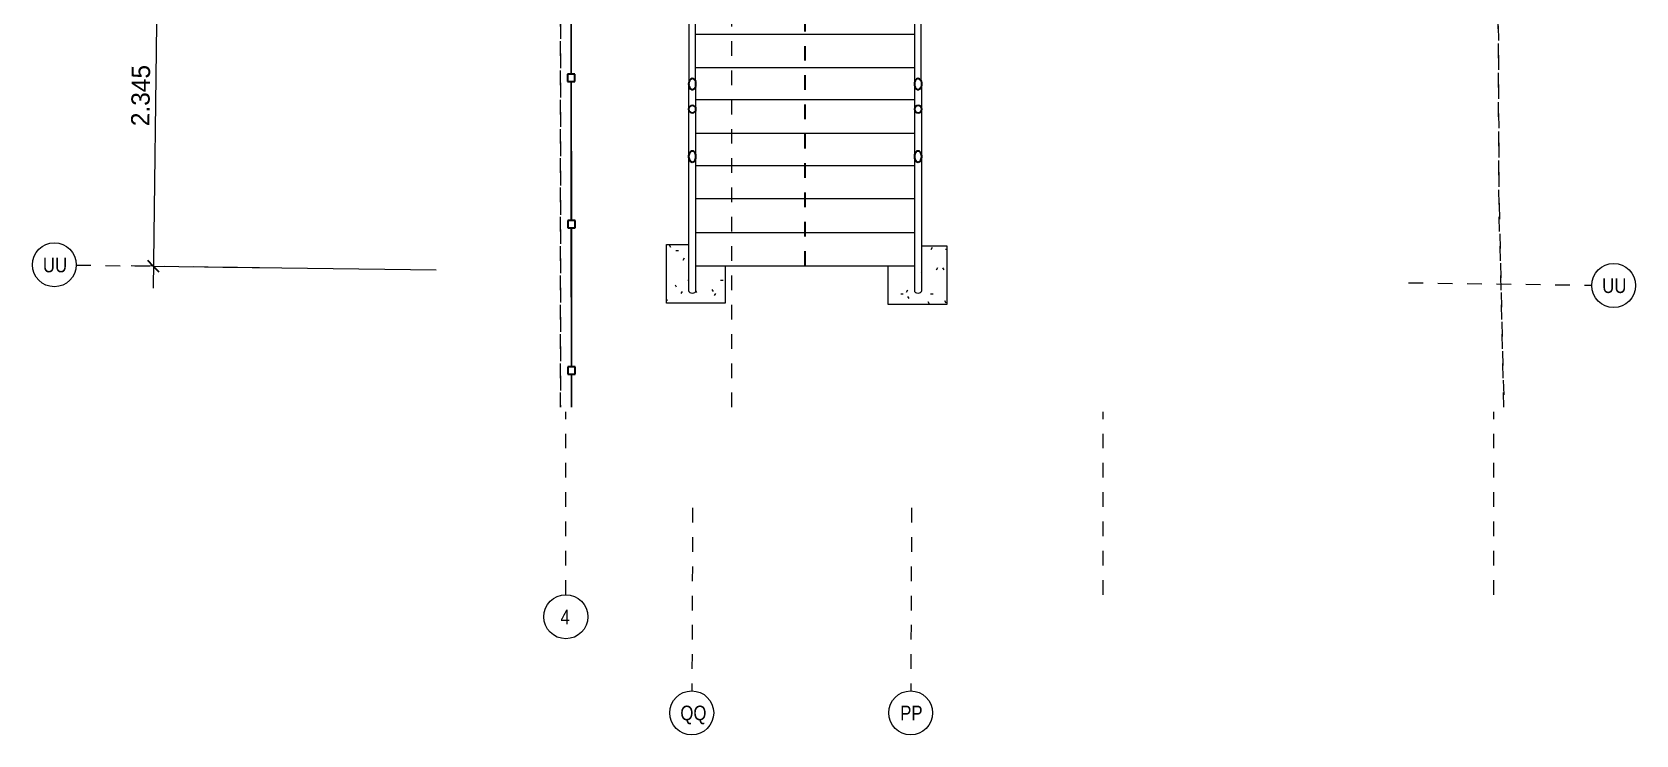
# Model space of a CAD drawing. Header units: metres. Extents: x 0.7 to 94.6, y -58.8 to 13.6.
# Drawn here: x 0.79 to 11.73, y -58.77 to -53.97 of the extents above; entities that cross this region are included whole.
import ezdxf

# ---------------------------------------------------------------- set-up
doc = ezdxf.new("R2010")
doc.units = ezdxf.units.M
for name, pattern in [('Basculante', [0.003969, 0.002381, -0.001587]), ('Grid Line', [0.022225, 0.0127, -0.003175, 0.003175, -0.003175]), ('Hidden', [0.007144, 0.004763, -0.002381])]:
    doc.linetypes.add(name, pattern=pattern)
for name, color, linetype, lineweight in [('A-ANNO-DIMS', 7, 'Continuous', 9), ('A-ANNO-DIMS-50', 7, 'Continuous', 9), ('A-GENM', 7, 'Continuous', 18), ('A-GLAZ-CWMG', 7, 'Continuous', 18), ('C-TOPO', 7, 'Continuous', 18), ('S-COLS', 7, 'Continuous', 18), ('S-GRID', 7, 'Continuous', 9), ('S-GRID-IDEN', 7, 'Continuous', 9)]:
    doc.layers.add(name, color=color, linetype=linetype, lineweight=lineweight)
doc.layers.add('A-DETL', color=7, linetype='Continuous', lineweight=18, true_color=0x00a600)
doc.styles.add('Century Gothic', font='GOTHIC.TTF', dxfattribs={"height": 0.125})
doc.styles.add('Saira Condensed', font='SairaCondensed-Regular.ttf', dxfattribs={"height": 0.1})
doc.dimstyles.new('C_G_2_5mm', dxfattribs={"dimscale": 0.3048, "dimtxt": 0.130521, "dimasz": 0.246063, "dimexe": 0.492126, "dimexo": 0.328084, "dimgap": 0.016404, "dimtad": 1, "dimdec": 3, "dimrnd": 0.001, "dimzin": 0, "dimdsep": 46, "dimtxsty": 'Century Gothic', "dimblk1": 'OBLIQUE', "dimblk2": 'OBLIQUE', "dimsah": 1, "dimcen": 0.09, "dimdle": 0.492126, "dimazin": 2, "dimtfac": 1, "dimtdec": 4, "dimtix": 1, "dimtmove": 0, "dimatfit": 3, "dimfxl": 1, "dimtvp": 1, "dimtolj": 1, "dimtzin": 0, "dimarcsym": 2})

# ---------------------------------------------------------------- blocks, each defined once
blk = doc.blocks.new('YADRAN_LASQUEMAS_ARQ_MO_000_SITIO_rvt-1-PLANTA TERRAZAS EXISTENTE -Actualización - Zona 02-NAUX01')
at = {"layer": 'C-TOPO', "color": 254, "linetype": 'Hidden', "true_color": 0xcccccc}
for p, q in [((5.566, -56.531), (5.555, -37.236)), ((10.774, -48.726), (10.8, -55.147)), ((10.8, -55.147), (10.774, -48.726)), ((4.397, -53.716), (4.397, -56.531)), ((4.397, -56.531), (4.397, -53.716)), ((10.8, -55.147), (10.834, -56.531)), ((10.834, -56.531), (10.8, -55.147))]:
    blk.add_line(p, q, dxfattribs=at)
blk = doc.blocks.new('Circular Mullion - 5mm-2127248-PLANTA TERRAZAS EXISTENTE -Actualización - Zona 02-NAUX01')
at = {"layer": 'A-GLAZ-CWMG'}
for p, q in [((4.469, -56.306), (4.469, -56.531)), ((4.472, -56.531), (4.472, -56.306)), ((4.472, -56.306), (4.472, -56.531)), ((4.474, -56.531), (4.474, -56.306))]:
    blk.add_line(p, q, dxfattribs=at)
blk = doc.blocks.new('Circular Mullion - 5mm-V2-PLANTA TERRAZAS EXISTENTE -Actualización - Zona 02-NAUX01')
at = {"layer": 'A-GLAZ-CWMG'}
for p, q in [((4.468, -55.306), (4.469, -56.256)), ((4.471, -56.256), (4.471, -55.306)), ((4.471, -55.306), (4.471, -56.256)), ((4.474, -56.256), (4.473, -55.306))]:
    blk.add_line(p, q, dxfattribs=at)
blk = doc.blocks.new('Rectangular Mullion - 50 x 50 mm-2127250-PLANTA TERRAZAS EXISTENTE -Actualización - Zona 02-NAUX01')
at = {"layer": 'A-GLAZ-CWMG', "lineweight": 35}
for p, q in [((-0.025, 0.025), (0.025, 0.025)), ((-0.025, -0.025), (-0.025, 0.025)), ((0.025, 0.025), (0.025, -0.025)), ((0.025, -0.025), (-0.025, -0.025))]:
    blk.add_line(p, q, dxfattribs=at)
blk = doc.blocks.new('M_Concrete-Rectangular-Column - 400 x 400 mm-2404032-PLANTA TERRAZAS EXISTENTE -Actualización - Zona 02-NAUX01')
at = {"layer": 'S-COLS'}
h = blk.add_hatch(dxfattribs=at)
h.set_pattern_fill('FP_5', color=256, style=0, pattern_type=2)
h.set_pattern_definition([(0, (-6.388, 55.902), (0.4064, 0.1016), [0.01676, -0.28804, 0.01676, -0.28804, -1.626]), (0, (-6.388, 55.902), (0.4064, 0.1016), [-0.6096, 0.01676, -0.59284, 0.01676, -0.28804, -0.7112]), (0, (-6.388, 55.902), (0.4064, 0.1016), [-1.524, 0.01676, -0.18644, 0.01676, -0.49124]), (120, (-6.236, 55.952), (-0.29118818, 0.30115272), [0.01676, -0.28804, 0.01676, -0.28804, -1.626]), (120, (-6.236, 55.952), (-0.29118818, 0.30115272), [-0.6096, 0.01676, -0.59284, 0.01676, -0.28804, -0.7112]), (120, (-6.236, 55.952), (-0.29118818, 0.30115272), [-1.524, 0.01676, -0.18644, 0.01676, -0.49124]), (240, (-6.185, 56.156), (-0.11521182, -0.40275272), [0.01676, -0.28804, 0.01676, -0.28804, -1.626]), (240, (-6.185, 56.156), (-0.11521182, -0.40275272), [-0.6096, 0.01676, -0.59284, 0.01676, -0.28804, -0.7112]), (240, (-6.185, 56.156), (-0.11521182, -0.40275272), [-1.524, 0.01676, -0.18644, 0.01676, -0.49124])])
h.paths.add_polyline_path([(0.2, -0.2), (0.2, 0.2), (0.03, 0.2), (0.03, -0.106), (0.029, -0.11), (0.026, -0.114), (0.022, -0.117), (0.015, -0.121), (0.01, -0.122), (0.005, -0.122), (-0.002, -0.122), (-0.01, -0.119), (-0.014, -0.116), (-0.017, -0.113), (-0.019, -0.11), (-0.02, -0.106), (-0.02, 0.064), (-0.2, 0.064), (-0.2, -0.2), (0.16, -0.2)])
for p, q in [((0.03, 0.2), (0.2, 0.2)), ((0.2, 0.2), (0.2, -0.2)), ((-0.2, -0.2), (-0.2, 0.064)), ((0.2, -0.2), (-0.2, -0.2))]:
    blk.add_line(p, q, dxfattribs=at)
blk = doc.blocks.new('M_Concrete-Rectangular-Column - 400 x 400 mm-V7-PLANTA TERRAZAS EXISTENTE -Actualización - Zona 02-NAUX01')
at = {"layer": 'S-COLS'}
h = blk.add_hatch(dxfattribs=at)
h.set_pattern_fill('FP_6', color=256, style=0, pattern_type=2)
h.set_pattern_definition([(0, (-4.875, 55.893), (0.4064, 0.1016), [0.01676, -0.28804, 0.01676, -0.28804, -1.626]), (0, (-4.875, 55.893), (0.4064, 0.1016), [-0.6096, 0.01676, -0.59284, 0.01676, -0.28804, -0.7112]), (0, (-4.875, 55.893), (0.4064, 0.1016), [-1.524, 0.01676, -0.18644, 0.01676, -0.49124]), (120, (-4.723, 55.944), (-0.29118818, 0.30115272), [0.01676, -0.28804, 0.01676, -0.28804, -1.626]), (120, (-4.723, 55.944), (-0.29118818, 0.30115272), [-0.6096, 0.01676, -0.59284, 0.01676, -0.28804, -0.7112]), (120, (-4.723, 55.944), (-0.29118818, 0.30115272), [-1.524, 0.01676, -0.18644, 0.01676, -0.49124]), (240, (-4.672, 56.147), (-0.11521182, -0.40275272), [0.01676, -0.28804, 0.01676, -0.28804, -1.626]), (240, (-4.672, 56.147), (-0.11521182, -0.40275272), [-0.6096, 0.01676, -0.59284, 0.01676, -0.28804, -0.7112]), (240, (-4.672, 56.147), (-0.11521182, -0.40275272), [-1.524, 0.01676, -0.18644, 0.01676, -0.49124])])
h.paths.add_polyline_path([(-0.01, -0.2), (0.2, -0.2), (0.2, 0.056), (0.002, 0.056), (0.002, -0.114), (0.001, -0.119), (-0.001, -0.122), (-0.005, -0.126), (-0.013, -0.129), (-0.018, -0.13), (-0.023, -0.13), (-0.029, -0.13), (-0.038, -0.127), (-0.042, -0.125), (-0.045, -0.122), (-0.047, -0.118), (-0.048, -0.114), (-0.048, 0.2), (-0.2, 0.2), (-0.2, -0.2), (-0.01, -0.2)])
for p, q in [((-0.2, 0.2), (-0.048, 0.2)), ((-0.2, -0.2), (-0.2, 0.2)), ((0.2, 0.056), (0.2, -0.2)), ((0.2, -0.2), (-0.2, -0.2))]:
    blk.add_line(p, q, dxfattribs=at)
blk = doc.blocks.new('M-Escalera-01 - M-Escalera-01-2407295-PLANTA TERRAZAS EXISTENTE -Actualización - Zona 02-NAUX01')
at = {"layer": 'A-GENM'}
for p, q in [((-1.581, 0.794), (-2.497, 0.794)), ((-1.087, 0.794), (-2.367, 0.794)), ((-1.069, 0.791), (-0.604, 0.791)), ((-2.497, 0.744), (-1.581, 0.744)), ((-2.365, 0.744), (-1.087, 0.744)), ((-2.327, 0.744), (-2.327, -0.746)), ((-2.101, 0.744), (-2.101, -0.746)), ((-1.868, 0.744), (-1.868, -0.746)), ((-1.642, 0.744), (-1.642, -0.746)), ((-1.421, 0.744), (-1.421, -0.746)), ((-1.191, 0.744), (-1.191, -0.746)), ((-0.604, 0.749), (-1.063, 0.749)), ((-0.973, 0.749), (-0.973, -0.749)), ((-0.747, 0.749), (-0.747, -0.749)), ((-1.581, -0.746), (-2.497, -0.746)), ((-1.087, -0.746), (-2.367, -0.746)), ((-1.069, -0.749), (-0.604, -0.749)), ((-2.497, -0.796), (-1.581, -0.796)), ((-2.365, -0.796), (-1.087, -0.796)), ((-0.604, -0.791), (-1.063, -0.791))]:
    blk.add_line(p, q, dxfattribs=at)
at = {"layer": 'A-GENM', "lineweight": 35}
for p, q in [((-0.226, 0.791), (-0.604, 0.791)), ((-0.604, 0.791), (-0.604, 0.749)), ((-0.226, 0.749), (-0.226, 0.791)), ((-0.604, 0.749), (-0.226, 0.749)), ((-0.266, 0.749), (-0.52, 0.749)), ((-0.52, 0.749), (-0.52, -0.749)), ((-0.266, -0.749), (-0.266, 0.749)), ((-0.226, -0.749), (-0.604, -0.749)), ((-0.604, -0.749), (-0.604, -0.791)), ((-0.52, -0.749), (-0.266, -0.749)), ((-0.226, -0.791), (-0.226, -0.749)), ((-0.604, -0.791), (-0.226, -0.791))]:
    blk.add_line(p, q, dxfattribs=at)
at = {"layer": 'A-GENM', "lineweight": 35, "flags": 128}
for points in [[(-1.544, 0.769), (-1.545, 0.774), (-1.547, 0.779), (-1.551, 0.784), (-1.556, 0.787), (-1.563, 0.791), (-1.57, 0.793), (-1.577, 0.794), (-1.585, 0.794), (-1.593, 0.793), (-1.6, 0.791), (-1.607, 0.787), (-1.612, 0.784), (-1.616, 0.779), (-1.618, 0.774), (-1.619, 0.769)], [(-1.619, 0.769), (-1.618, 0.764), (-1.616, 0.759), (-1.612, 0.754), (-1.607, 0.75), (-1.6, 0.747), (-1.593, 0.745), (-1.585, 0.744), (-1.577, 0.744), (-1.57, 0.745), (-1.563, 0.747), (-1.556, 0.75), (-1.551, 0.754), (-1.547, 0.759), (-1.545, 0.764), (-1.544, 0.769)], [(-1.087, 0.794), (-1.095, 0.793), (-1.103, 0.791), (-1.11, 0.788), (-1.116, 0.785), (-1.12, 0.78), (-1.123, 0.774), (-1.124, 0.769), (-1.123, 0.763), (-1.12, 0.758), (-1.116, 0.753), (-1.11, 0.749), (-1.103, 0.746), (-1.095, 0.745), (-1.087, 0.744)], [(-1.087, 0.744), (-1.078, 0.745), (-1.07, 0.746), (-1.063, 0.749), (-1.057, 0.753), (-1.053, 0.758), (-1.05, 0.763), (-1.049, 0.769), (-1.05, 0.774), (-1.053, 0.78), (-1.057, 0.785), (-1.063, 0.788), (-1.07, 0.791), (-1.078, 0.793), (-1.087, 0.794)], [(-1.544, -0.771), (-1.545, -0.766), (-1.547, -0.761), (-1.551, -0.757), (-1.556, -0.753), (-1.563, -0.75), (-1.57, -0.748), (-1.577, -0.746), (-1.585, -0.746), (-1.593, -0.748), (-1.6, -0.75), (-1.607, -0.753), (-1.612, -0.757), (-1.616, -0.761), (-1.618, -0.766), (-1.619, -0.771)], [(-1.087, -0.746), (-1.095, -0.747), (-1.103, -0.749), (-1.11, -0.752), (-1.116, -0.756), (-1.12, -0.76), (-1.123, -0.766), (-1.124, -0.771), (-1.123, -0.777), (-1.12, -0.782), (-1.116, -0.787), (-1.11, -0.791), (-1.103, -0.794), (-1.095, -0.796), (-1.087, -0.796)], [(-1.087, -0.796), (-1.078, -0.796), (-1.07, -0.794), (-1.063, -0.791), (-1.057, -0.787), (-1.053, -0.782), (-1.05, -0.777), (-1.049, -0.771), (-1.05, -0.766), (-1.053, -0.76), (-1.057, -0.756), (-1.063, -0.752), (-1.07, -0.749), (-1.078, -0.747), (-1.087, -0.746)], [(-1.619, -0.771), (-1.618, -0.777), (-1.616, -0.781), (-1.612, -0.786), (-1.607, -0.79), (-1.6, -0.793), (-1.593, -0.795), (-1.585, -0.796), (-1.577, -0.796), (-1.57, -0.795), (-1.563, -0.793), (-1.556, -0.79), (-1.551, -0.786), (-1.547, -0.781), (-1.545, -0.777), (-1.544, -0.771)]]:
    blk.add_lwpolyline(points, dxfattribs=at)
at = {"layer": 'A-GENM', "lineweight": 35}
for centre, start, end in [((-1.258, 0.769), 0, 180), ((-1.258, 0.769), 180, 360), ((-1.258, -0.772), 0, 180), ((-1.258, -0.772), 180, 360)]:
    blk.add_arc(centre, 0.025, start, end, dxfattribs=at)
at = {"layer": 'A-GENM'}
for centre in [(-2.368, 0.769), (-2.368, -0.772)]:
    blk.add_arc(centre, 0.025, 252.3964, 275.7938, dxfattribs=at)
for centre, start_param, end_param in [((-2.497, 0.769), 0, 1.570796), ((-2.497, 0.769), 1.570796, 3.141593), ((-2.497, -0.771), 0, 1.570796), ((-2.497, -0.771), 1.570796, 3.141593)]:
    blk.add_ellipse(centre, major_axis=(0, 0.025), ratio=0.664598, start_param=start_param, end_param=end_param, dxfattribs=at)
blk = doc.blocks.new('Grid - 3mm-1144979-PLANTA TERRAZAS EXISTENTE -Actualización - Zona 02-NAUX01')
at = {"layer": 'S-GRID-IDEN'}
blk.add_circle((0, 0), 0.003, dxfattribs=at)
blk = doc.blocks.new('DIMBLOCK5-PLANTA TERRAZAS EXISTENTE -Actualización - Zona 02-NAUX01')
at = {"layer": 'A-ANNO-DIMS-50'}
for p, q in [((1.652, -53.072), (1.616, -55.717)), ((1.65, -53.222), (1.5, -53.22)), ((1.65, -53.222), (3.548, -53.247)), ((1.618, -55.567), (1.468, -55.565)), ((1.618, -55.567), (3.548, -55.593))]:
    blk.add_line(p, q, dxfattribs=at)
at = {"layer": 'A-ANNO-DIMS-50', "lineweight": 35}
for p, q in [((1.65, -53.222), (1.613, -53.184)), ((1.65, -53.222), (1.687, -53.26)), ((1.618, -55.567), (1.581, -55.529)), ((1.618, -55.567), (1.655, -55.605))]:
    blk.add_line(p, q, dxfattribs=at)
at = {"layer": 'A-ANNO-DIMS-50', "color": 0, "insert": (1.466, -54.611), "char_height": 0.125, "width": 0.52457, "attachment_point": 1, "rotation": 89.2383, "line_spacing_factor": 0.984502, "style": 'Century Gothic'}
blk.add_mtext('2.345', dxfattribs=at)
blk = doc.blocks.new('_Oblique')
at = {"color": 0, "linetype": 'ByBlock', "lineweight": -2}
blk.add_line((-0.5, -0.5), (0.5, 0.5), dxfattribs=at)

msp = doc.modelspace()

# ---------------------------------------------------------------- linework, layer by layer
at = {"layer": 'A-DETL', "color": 1, "linetype": 'Basculante', "lineweight": 35, "true_color": 0xff0000}
msp.add_line((6.0648, -55.5643), (6.0648, -53.5032), dxfattribs=at)
at = {"layer": 'S-GRID', "color": 8, "linetype": 'Grid Line', "true_color": 0x808080}
for p, q in [((1.0928, -55.56), (2.3427, -55.5766)), ((10.1824, -55.6808), (11.4323, -55.6974)), ((4.433, -57.8111), (4.433, -56.5611)), ((8.0984, -57.8111), (8.0984, -56.5611)), ((10.7652, -57.8111), (10.7652, -56.5611)), ((5.2979, -57.2173), (5.2926, -58.4673)), ((6.7915, -57.2173), (6.7862, -58.4673))]:
    msp.add_line(p, q, dxfattribs=at)

# ---------------------------------------------------------------- block references
at = {"lineweight": 5}
msp.add_blockref('YADRAN_LASQUEMAS_ARQ_MO_000_SITIO_rvt-1-PLANTA TERRAZAS EXISTENTE -Actualización - Zona 02-NAUX01', (0, 0), dxfattribs=at)
at = {"layer": 'A-GENM', "rotation": 89.9999999999999}
msp.add_blockref('M-Escalera-01 - M-Escalera-01-2407295-PLANTA TERRAZAS EXISTENTE -Actualización - Zona 02-NAUX01', (6.0648, -53.2375), dxfattribs=at)
at = {"layer": 'A-GLAZ-CWMG'}
for name, p in [('Circular Mullion - 5mm-V2-PLANTA TERRAZAS EXISTENTE -Actualización - Zona 02-NAUX01', (-0.0017, 2)), ('Circular Mullion - 5mm-V2-PLANTA TERRAZAS EXISTENTE -Actualización - Zona 02-NAUX01', (-0.0008, 1)), ('Circular Mullion - 5mm-V2-PLANTA TERRAZAS EXISTENTE -Actualización - Zona 02-NAUX01', (0, 0)), ('Circular Mullion - 5mm-2127248-PLANTA TERRAZAS EXISTENTE -Actualización - Zona 02-NAUX01', (0, 0))]:
    msp.add_blockref(name, p, dxfattribs=at)
at = {"layer": 'A-GLAZ-CWMG', "extrusion": (0, 0, -1), "rotation": 89.95267978441845}
for p in [(-4.4698, -54.2808), (-4.4707, -55.2808), (-4.4715, -56.2808)]:
    msp.add_blockref('Rectangular Mullion - 50 x 50 mm-2127250-PLANTA TERRAZAS EXISTENTE -Actualización - Zona 02-NAUX01', p, dxfattribs=at)
at = {"layer": 'S-COLS'}
for name, p in [('M_Concrete-Rectangular-Column - 400 x 400 mm-V7-PLANTA TERRAZAS EXISTENTE -Actualización - Zona 02-NAUX01', (5.3189, -55.6204)), ('M_Concrete-Rectangular-Column - 400 x 400 mm-2404032-PLANTA TERRAZAS EXISTENTE -Actualización - Zona 02-NAUX01', (6.8314, -55.6287))]:
    msp.add_blockref(name, p, dxfattribs=at)
at = {"layer": 'S-GRID-IDEN'}
for p, xscale, yscale, zscale, rotation in [((0.9428, -55.558), 49.99999999999999, 49.99999999999999, 49.99999999999999, 269.2383472817106), ((11.5823, -55.6994), 49.99999999999999, 49.99999999999999, 49.99999999999999, 269.2383472817106), ((5.2919, -58.6173), 49.99999999999997, 49.99999999999997, 49.99999999999997, 179.7567971019743), ((6.7856, -58.6173), 49.99999999999997, 49.99999999999997, 49.99999999999997, 179.7567971019743)]:
    msp.add_blockref('Grid - 3mm-1144979-PLANTA TERRAZAS EXISTENTE -Actualización - Zona 02-NAUX01', p, dxfattribs=dict(at, xscale=xscale, yscale=yscale, zscale=zscale, rotation=rotation))
at = {"layer": 'S-GRID-IDEN', "xscale": 49.99999999999999, "yscale": 49.99999999999999, "zscale": 49.99999999999999}
msp.add_blockref('Grid - 3mm-1144979-PLANTA TERRAZAS EXISTENTE -Actualización - Zona 02-NAUX01', (4.433, -57.9611), dxfattribs=at)

# ---------------------------------------------------------------- texts
at = {"layer": 'S-GRID-IDEN', "char_height": 0.1, "attachment_point": 1, "style": 'Saira Condensed'}
for s, insert, width in [('UU', (0.8647, -55.5093), 0.184388), ('UU', (11.5041, -55.6507), 0.184388), ('4', (4.3966, -57.9127), 0.084177), ('QQ', (5.214, -58.568), 0.184388), ('PP', (6.7144, -58.568), 0.168354)]:
    msp.add_mtext(s, dxfattribs=dict(at, insert=insert, width=width))

# ---------------------------------------------------------------- dimensions: what is measured, and where the dimension line sits
at = {"layer": 'A-ANNO-DIMS'}
dim = msp.add_linear_dim(base=(1.6185, -55.567), p1=(3.648, -53.2484), p2=(3.648, -55.5939), angle=89.23835, dimstyle='C_G_2_5mm', override={"dimpost": '<>', "dimfxl": 2.345575}, dxfattribs=at)
dim.commit()
dim.dimension.update_dxf_attribs({"geometry": 'DIMBLOCK5-PLANTA TERRAZAS EXISTENTE -Actualización - Zona 02-NAUX01', "text_midpoint": (1.5634, -54.3934)})

doc.saveas('drawing.dxf')
